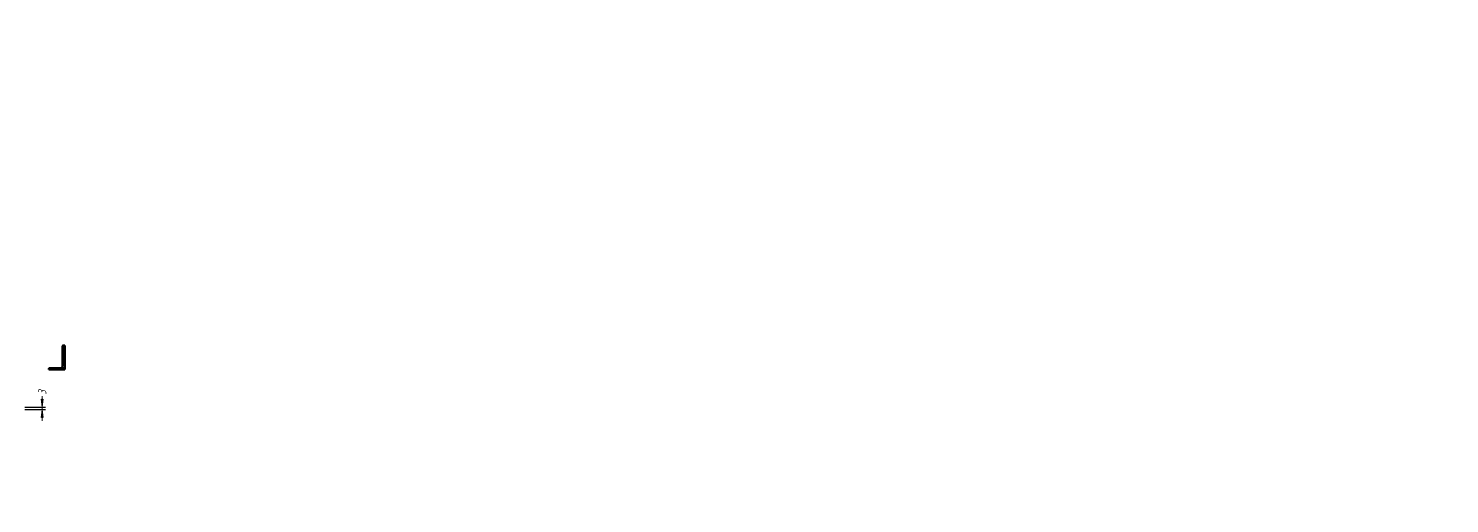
# Model space of a CAD drawing. Header units: millimetres. Extents: x 0 to 3990, y -446 to 477.
# Drawn here: x 3102 to 3990, y 0 to 297 of the extents above; entities that cross this region are included whole.
import ezdxf

# ---------------------------------------------------------------- set-up
doc = ezdxf.new("R2010")
doc.units = ezdxf.units.MM
doc.linetypes.add('K5LT_BASIC', pattern=[0])
doc.linetypes.add('K5LT_THIN', pattern=[0])
doc.layers.add('Системный слой', color=7, linetype='Continuous')
doc.layers.add('Системный слой (1)', color=7, linetype='Continuous', true_color=0x909090)
doc.styles.add('KDIMTEXTSTYLE', font='GOST_AU.SHX', dxfattribs={"width": 0.96, "oblique": 15, "height": 5})
doc.dimstyles.new('KDIMSTYLE (0.50)', dxfattribs={"dimtxt": 5, "dimasz": 1, "dimexe": 2, "dimexo": 0, "dimgap": 1, "dimtad": 1, "dimlfac": 2, "dimtxsty": 'KDIMTEXTSTYLE', "dimsah": 1, "dimcen": 0, "dimdle": 1, "dimadec": 0, "dimazin": 0, "dimtfac": 0.667, "dimtmove": 0, "dimatfit": 3, "dimfxl": 1, "dimtvp": 1, "dimtolj": 1, "dimtzin": 0, "dimarcsym": 0})

# ---------------------------------------------------------------- blocks, each defined once
blk = doc.blocks.new('KDIMARROW_02')
at = {"layer": 'Системный слой'}
blk.add_hatch(color=0, dxfattribs=at).paths.add_polyline_path([(4.5, 0), (5, 0.66), (0, 0), (5, -0.66)])
at = {"layer": 'Системный слой', "color": 0, "linetype": 'K5LT_THIN', "lineweight": 18}
for p, q in [((5, 0.66), (0, 0)), ((0, 0), (5, -0.66)), ((0, 0), (7, 0)), ((4.5, 0), (5, 0.66)), ((5, -0.66), (4.5, 0))]:
    blk.add_line(p, q, dxfattribs=at)
at = {"layer": 'Системный слой (1)', "color": 0, "linetype": 'K5LT_THIN', "lineweight": 18}
blk.add_line((0, 0), (-1, 0), dxfattribs=at)

msp = doc.modelspace()

# ---------------------------------------------------------------- linework, layer by layer
at = {"layer": 'Системный слой (1)', "color": 5, "linetype": 'K5LT_BASIC', "lineweight": 60, "true_color": 0x0000ff}
for p, q in [((3123.39091, 98.22515), (3123.39091, 95.22515)), ((3123.89091, 98.72515), (3124.89091, 98.72515)), ((3124.89091, 95.22515), (3124.89091, 98.72515)), ((3123.39091, 95.22515), (3123.39091, 85.72515)), ((3123.39091, 95.22515), (3124.89091, 95.22515)), ((3124.89091, 85.72515), (3124.89091, 95.22515)), ((3114.89091, 83.72515), (3114.89091, 84.22515)), ((3124.89091, 83.72515), (3114.89091, 83.72515)), ((3122.39091, 84.72515), (3115.39091, 84.72515)), ((3124.89091, 84.72515), (3122.39091, 84.72515)), ((3124.89091, 85.72515), (3124.89091, 84.72515)), ((3124.89091, 84.22515), (3124.89091, 84.72515)), ((3124.89091, 84.22515), (3124.89091, 83.72515))]:
    msp.add_line(p, q, dxfattribs=at)
for centre, radius, start, end in [((3123.89091, 98.22515), 0.5, 90, 180), ((3115.39091, 84.22515), 0.5, 90, 180), ((3122.39091, 85.72515), 1, 270, 0)]:
    msp.add_arc(centre, radius, start, end, dxfattribs=at)

# ---------------------------------------------------------------- dimensions: what is measured, and where the dimension line sits
at = {"layer": 'Системный слой (1)', "color": 7}
msp.add_linear_dim(base=(3110.813, 58.72515), p1=(3099.89091, 60.22515), p2=(3099.89091, 58.72515), angle=90, location=(3110.813, 69.51921), dimstyle='KDIMSTYLE (0.50)', override={"dimexo": 0, "dimpost": '\\H5.0;\\W0.965;\\Q15;<>', "dimblk1": 'KDIMARROW_02', "dimblk2": 'KDIMARROW_02', "dimse1": 0, "dimse2": 0, "dimclrt": 7, "dimtolj": 1}, dxfattribs=at).render()

doc.saveas('drawing.dxf')
